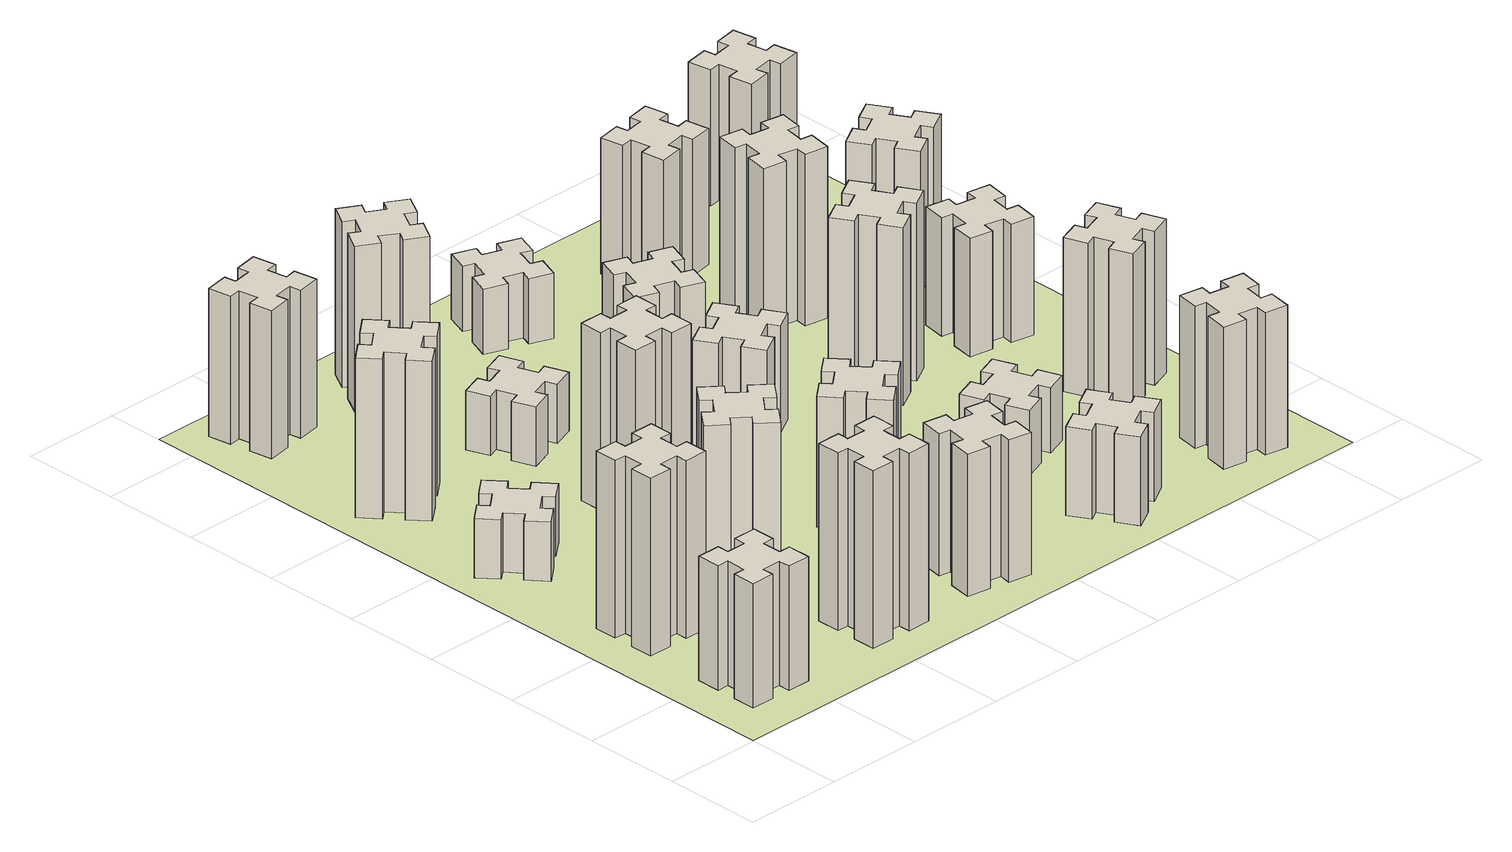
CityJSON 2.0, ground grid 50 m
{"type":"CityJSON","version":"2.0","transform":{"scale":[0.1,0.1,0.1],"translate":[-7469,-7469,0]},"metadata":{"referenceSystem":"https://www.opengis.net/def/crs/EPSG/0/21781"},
"CityObjects":{
"building1":{"type":"Building","attributes":{"class":"1000","function":"1000","usage":"1000","yearOfConstruction":2016,"roofType":"1000","measuredHeight":63,"storeysAboveGround":30,"storeysBelowGround":0},"geometry":[{"type":"Solid","lod":"1","boundaries":[[[[0,1,2,3,4,5,6,7,8,9,10,11,12,13,14,15,16,17,18,19]],[[17,16,20,21]],[[16,15,22,20]],[[15,14,23,22]],[[14,13,24,23]],[[13,12,25,24]],[[12,11,26,25]],[[11,10,27,26]],[[10,9,28,27]],[[9,8,29,28]],[[8,7,30,29]],[[7,6,31,30]],[[6,5,32,31]],[[5,4,33,32]],[[4,3,34,33]],[[3,2,35,34]],[[2,1,36,35]],[[1,0,37,36]],[[0,19,38,37]],[[19,18,39,38]],[[18,17,21,39]],[[24,25,26,27,28,29,30,31,32,33,34,35,36,37,38,39,21,20,22,23]]]]}]},
"building2":{"type":"Building","attributes":{"class":"1000","function":"1000","usage":"1000","yearOfConstruction":2016,"roofType":"1000","measuredHeight":90,"storeysAboveGround":30,"storeysBelowGround":0},"geometry":[{"type":"Solid","lod":"1","boundaries":[[[[40,41,42,43,44,45,46,47,48,49,50,51,52,53,54,55,56,57,58,59]],[[57,56,60,61]],[[56,55,62,60]],[[55,54,63,62]],[[54,53,64,63]],[[53,52,65,64]],[[52,51,66,65]],[[51,50,67,66]],[[50,49,68,67]],[[49,48,69,68]],[[48,47,70,69]],[[47,46,71,70]],[[46,45,72,71]],[[45,44,73,72]],[[44,43,74,73]],[[43,42,75,74]],[[42,41,76,75]],[[41,40,77,76]],[[40,59,78,77]],[[59,58,79,78]],[[58,57,61,79]],[[64,65,66,67,68,69,70,71,72,73,74,75,76,77,78,79,61,60,62,63]]]]}]},
"building3":{"type":"Building","attributes":{"class":"1000","function":"1000","usage":"1000","yearOfConstruction":2016,"roofType":"1000","measuredHeight":30,"storeysAboveGround":30,"storeysBelowGround":0},"geometry":[{"type":"Solid","lod":"1","boundaries":[[[[80,81,82,83,84,85,86,87,88,89,90,91,92,93,94,95,96,97,98,99]],[[97,96,100,101]],[[96,95,102,100]],[[95,94,103,102]],[[94,93,104,103]],[[93,92,105,104]],[[92,91,106,105]],[[91,90,107,106]],[[90,89,108,107]],[[89,88,109,108]],[[88,87,110,109]],[[87,86,111,110]],[[86,85,112,111]],[[85,84,113,112]],[[84,83,114,113]],[[83,82,115,114]],[[82,81,116,115]],[[81,80,117,116]],[[80,99,118,117]],[[99,98,119,118]],[[98,97,101,119]],[[104,105,106,107,108,109,110,111,112,113,114,115,116,117,118,119,101,100,102,103]]]]}]},
"building4":{"type":"Building","attributes":{"class":"1000","function":"1000","usage":"1000","yearOfConstruction":2016,"roofType":"1000","measuredHeight":81,"storeysAboveGround":30,"storeysBelowGround":0},"geometry":[{"type":"Solid","lod":"1","boundaries":[[[[120,121,122,123,124,125,126,127,128,129,130,131,132,133,134,135,136,137,138,139]],[[137,136,140,141]],[[136,135,142,140]],[[135,134,143,142]],[[134,133,144,143]],[[133,132,145,144]],[[132,131,146,145]],[[131,130,147,146]],[[130,129,148,147]],[[129,128,149,148]],[[128,127,150,149]],[[127,126,151,150]],[[126,125,152,151]],[[125,124,153,152]],[[124,123,154,153]],[[123,122,155,154]],[[122,121,156,155]],[[121,120,157,156]],[[120,139,158,157]],[[139,138,159,158]],[[138,137,141,159]],[[144,145,146,147,148,149,150,151,152,153,154,155,156,157,158,159,141,140,142,143]]]]}]},
"building5":{"type":"Building","attributes":{"class":"1000","function":"1000","usage":"1000","yearOfConstruction":2016,"roofType":"1000","measuredHeight":90,"storeysAboveGround":30,"storeysBelowGround":0},"geometry":[{"type":"Solid","lod":"1","boundaries":[[[[160,161,162,163,164,165,166,167,168,169,170,171,172,173,174,175,176,177,178,179]],[[177,176,180,181]],[[176,175,182,180]],[[175,174,183,182]],[[174,173,184,183]],[[173,172,185,184]],[[172,171,186,185]],[[171,170,187,186]],[[170,169,188,187]],[[169,168,189,188]],[[168,167,190,189]],[[167,166,191,190]],[[166,165,192,191]],[[165,164,193,192]],[[164,163,194,193]],[[163,162,195,194]],[[162,161,196,195]],[[161,160,197,196]],[[160,179,198,197]],[[179,178,199,198]],[[178,177,181,199]],[[184,185,186,187,188,189,190,191,192,193,194,195,196,197,198,199,181,180,182,183]]]]}]},
"building6":{"type":"Building","attributes":{"class":"1000","function":"1000","usage":"1000","yearOfConstruction":2016,"roofType":"1000","measuredHeight":75,"storeysAboveGround":30,"storeysBelowGround":0},"geometry":[{"type":"Solid","lod":"1","boundaries":[[[[200,201,202,203,204,205,206,207,208,209,210,211,212,213,214,215,216,217,218,219]],[[217,216,220,221]],[[216,215,222,220]],[[215,214,223,222]],[[214,213,224,223]],[[213,212,225,224]],[[212,211,226,225]],[[211,210,227,226]],[[210,209,228,227]],[[209,208,229,228]],[[208,207,230,229]],[[207,206,231,230]],[[206,205,232,231]],[[205,204,233,232]],[[204,203,234,233]],[[203,202,235,234]],[[202,201,236,235]],[[201,200,237,236]],[[200,219,238,237]],[[219,218,239,238]],[[218,217,221,239]],[[224,225,226,227,228,229,230,231,232,233,234,235,236,237,238,239,221,220,222,223]]]]}]},
"building7":{"type":"Building","attributes":{"class":"1000","function":"1000","usage":"1000","yearOfConstruction":2016,"roofType":"1000","measuredHeight":75,"storeysAboveGround":30,"storeysBelowGround":0},"geometry":[{"type":"Solid","lod":"1","boundaries":[[[[240,241,242,243,244,245,246,247,248,249,250,251,252,253,254,255,256,257,258,259]],[[257,256,260,261]],[[256,255,262,260]],[[255,254,263,262]],[[254,253,264,263]],[[253,252,265,264]],[[252,251,266,265]],[[251,250,267,266]],[[250,249,268,267]],[[249,248,269,268]],[[248,247,270,269]],[[247,246,271,270]],[[246,245,272,271]],[[245,244,273,272]],[[244,243,274,273]],[[243,242,275,274]],[[242,241,276,275]],[[241,240,277,276]],[[240,259,278,277]],[[259,258,279,278]],[[258,257,261,279]],[[264,265,266,267,268,269,270,271,272,273,274,275,276,277,278,279,261,260,262,263]]]]}]},
"building8":{"type":"Building","attributes":{"class":"1000","function":"1000","usage":"1000","yearOfConstruction":2016,"roofType":"1000","measuredHeight":90,"storeysAboveGround":30,"storeysBelowGround":0},"geometry":[{"type":"Solid","lod":"1","boundaries":[[[[280,281,282,283,284,285,286,287,288,289,290,291,292,293,294,295,296,297,298,299]],[[297,296,300,301]],[[296,295,302,300]],[[295,294,303,302]],[[294,293,304,303]],[[293,292,305,304]],[[292,291,306,305]],[[291,290,307,306]],[[290,289,308,307]],[[289,288,309,308]],[[288,287,310,309]],[[287,286,311,310]],[[286,285,312,311]],[[285,284,313,312]],[[284,283,314,313]],[[283,282,315,314]],[[282,281,316,315]],[[281,280,317,316]],[[280,299,318,317]],[[299,298,319,318]],[[298,297,301,319]],[[304,305,306,307,308,309,310,311,312,313,314,315,316,317,318,319,301,300,302,303]]]]}]},
"building9":{"type":"Building","attributes":{"class":"1000","function":"1000","usage":"1000","yearOfConstruction":2016,"roofType":"1000","measuredHeight":72,"storeysAboveGround":30,"storeysBelowGround":0},"geometry":[{"type":"Solid","lod":"1","boundaries":[[[[320,321,322,323,324,325,326,327,328,329,330,331,332,333,334,335,336,337,338,339]],[[337,336,340,341]],[[336,335,342,340]],[[335,334,343,342]],[[334,333,344,343]],[[333,332,345,344]],[[332,331,346,345]],[[331,330,347,346]],[[330,329,348,347]],[[329,328,349,348]],[[328,327,350,349]],[[327,326,351,350]],[[326,325,352,351]],[[325,324,353,352]],[[324,323,354,353]],[[323,322,355,354]],[[322,321,356,355]],[[321,320,357,356]],[[320,339,358,357]],[[339,338,359,358]],[[338,337,341,359]],[[344,345,346,347,348,349,350,351,352,353,354,355,356,357,358,359,341,340,342,343]]]]}]},
"building10":{"type":"Building","attributes":{"class":"1000","function":"1000","usage":"1000","yearOfConstruction":2016,"roofType":"1000","measuredHeight":30,"storeysAboveGround":30,"storeysBelowGround":0},"geometry":[{"type":"Solid","lod":"1","boundaries":[[[[360,361,362,363,364,365,366,367,368,369,370,371,372,373,374,375,376,377,378,379]],[[377,376,380,381]],[[376,375,382,380]],[[375,374,383,382]],[[374,373,384,383]],[[373,372,385,384]],[[372,371,386,385]],[[371,370,387,386]],[[370,369,388,387]],[[369,368,389,388]],[[368,367,390,389]],[[367,366,391,390]],[[366,365,392,391]],[[365,364,393,392]],[[364,363,394,393]],[[363,362,395,394]],[[362,361,396,395]],[[361,360,397,396]],[[360,379,398,397]],[[379,378,399,398]],[[378,377,381,399]],[[384,385,386,387,388,389,390,391,392,393,394,395,396,397,398,399,381,380,382,383]]]]}]},
"building11":{"type":"Building","attributes":{"class":"1000","function":"1000","usage":"1000","yearOfConstruction":2016,"roofType":"1000","measuredHeight":84,"storeysAboveGround":30,"storeysBelowGround":0},"geometry":[{"type":"Solid","lod":"1","boundaries":[[[[400,401,402,403,404,405,406,407,408,409,410,411,412,413,414,415,416,417,418,419]],[[417,416,420,421]],[[416,415,422,420]],[[415,414,423,422]],[[414,413,424,423]],[[413,412,425,424]],[[412,411,426,425]],[[411,410,427,426]],[[410,409,428,427]],[[409,408,429,428]],[[408,407,430,429]],[[407,406,431,430]],[[406,405,432,431]],[[405,404,433,432]],[[404,403,434,433]],[[403,402,435,434]],[[402,401,436,435]],[[401,400,437,436]],[[400,419,438,437]],[[419,418,439,438]],[[418,417,421,439]],[[424,425,426,427,428,429,430,431,432,433,434,435,436,437,438,439,421,420,422,423]]]]}]},
"building12":{"type":"Building","attributes":{"class":"1000","function":"1000","usage":"1000","yearOfConstruction":2016,"roofType":"1000","measuredHeight":66,"storeysAboveGround":30,"storeysBelowGround":0},"geometry":[{"type":"Solid","lod":"1","boundaries":[[[[440,441,442,443,444,445,446,447,448,449,450,451,452,453,454,455,456,457,458,459]],[[457,456,460,461]],[[456,455,462,460]],[[455,454,463,462]],[[454,453,464,463]],[[453,452,465,464]],[[452,451,466,465]],[[451,450,467,466]],[[450,449,468,467]],[[449,448,469,468]],[[448,447,470,469]],[[447,446,471,470]],[[446,445,472,471]],[[445,444,473,472]],[[444,443,474,473]],[[443,442,475,474]],[[442,441,476,475]],[[441,440,477,476]],[[440,459,478,477]],[[459,458,479,478]],[[458,457,461,479]],[[464,465,466,467,468,469,470,471,472,473,474,475,476,477,478,479,461,460,462,463]]]]}]},
"building13":{"type":"Building","attributes":{"class":"1000","function":"1000","usage":"1000","yearOfConstruction":2016,"roofType":"1000","measuredHeight":54,"storeysAboveGround":30,"storeysBelowGround":0},"geometry":[{"type":"Solid","lod":"1","boundaries":[[[[480,481,482,483,484,485,486,487,488,489,490,491,492,493,494,495,496,497,498,499]],[[497,496,500,501]],[[496,495,502,500]],[[495,494,503,502]],[[494,493,504,503]],[[493,492,505,504]],[[492,491,506,505]],[[491,490,507,506]],[[490,489,508,507]],[[489,488,509,508]],[[488,487,510,509]],[[487,486,511,510]],[[486,485,512,511]],[[485,484,513,512]],[[484,483,514,513]],[[483,482,515,514]],[[482,481,516,515]],[[481,480,517,516]],[[480,499,518,517]],[[499,498,519,518]],[[498,497,501,519]],[[504,505,506,507,508,509,510,511,512,513,514,515,516,517,518,519,501,500,502,503]]]]}]},
"building14":{"type":"Building","attributes":{"class":"1000","function":"1000","usage":"1000","yearOfConstruction":2016,"roofType":"1000","measuredHeight":45,"storeysAboveGround":30,"storeysBelowGround":0},"geometry":[{"type":"Solid","lod":"1","boundaries":[[[[520,521,522,523,524,525,526,527,528,529,530,531,532,533,534,535,536,537,538,539]],[[537,536,540,541]],[[536,535,542,540]],[[535,534,543,542]],[[534,533,544,543]],[[533,532,545,544]],[[532,531,546,545]],[[531,530,547,546]],[[530,529,548,547]],[[529,528,549,548]],[[528,527,550,549]],[[527,526,551,550]],[[526,525,552,551]],[[525,524,553,552]],[[524,523,554,553]],[[523,522,555,554]],[[522,521,556,555]],[[521,520,557,556]],[[520,539,558,557]],[[539,538,559,558]],[[538,537,541,559]],[[544,545,546,547,548,549,550,551,552,553,554,555,556,557,558,559,541,540,542,543]]]]}]},
"building15":{"type":"Building","attributes":{"class":"1000","function":"1000","usage":"1000","yearOfConstruction":2016,"roofType":"1000","measuredHeight":51,"storeysAboveGround":30,"storeysBelowGround":0},"geometry":[{"type":"Solid","lod":"1","boundaries":[[[[560,561,562,563,564,565,566,567,568,569,570,571,572,573,574,575,576,577,578,579]],[[577,576,580,581]],[[576,575,582,580]],[[575,574,583,582]],[[574,573,584,583]],[[573,572,585,584]],[[572,571,586,585]],[[571,570,587,586]],[[570,569,588,587]],[[569,568,589,588]],[[568,567,590,589]],[[567,566,591,590]],[[566,565,592,591]],[[565,564,593,592]],[[564,563,594,593]],[[563,562,595,594]],[[562,561,596,595]],[[561,560,597,596]],[[560,579,598,597]],[[579,578,599,598]],[[578,577,581,599]],[[584,585,586,587,588,589,590,591,592,593,594,595,596,597,598,599,581,580,582,583]]]]}]},
"building16":{"type":"Building","attributes":{"class":"1000","function":"1000","usage":"1000","yearOfConstruction":2016,"roofType":"1000","measuredHeight":33,"storeysAboveGround":30,"storeysBelowGround":0},"geometry":[{"type":"Solid","lod":"1","boundaries":[[[[600,601,602,603,604,605,606,607,608,609,610,611,612,613,614,615,616,617,618,619]],[[617,616,620,621]],[[616,615,622,620]],[[615,614,623,622]],[[614,613,624,623]],[[613,612,625,624]],[[612,611,626,625]],[[611,610,627,626]],[[610,609,628,627]],[[609,608,629,628]],[[608,607,630,629]],[[607,606,631,630]],[[606,605,632,631]],[[605,604,633,632]],[[604,603,634,633]],[[603,602,635,634]],[[602,601,636,635]],[[601,600,637,636]],[[600,619,638,637]],[[619,618,639,638]],[[618,617,621,639]],[[624,625,626,627,628,629,630,631,632,633,634,635,636,637,638,639,621,620,622,623]]]]}]},
"building17":{"type":"Building","attributes":{"class":"1000","function":"1000","usage":"1000","yearOfConstruction":2016,"roofType":"1000","measuredHeight":33,"storeysAboveGround":30,"storeysBelowGround":0},"geometry":[{"type":"Solid","lod":"1","boundaries":[[[[640,641,642,643,644,645,646,647,648,649,650,651,652,653,654,655,656,657,658,659]],[[657,656,660,661]],[[656,655,662,660]],[[655,654,663,662]],[[654,653,664,663]],[[653,652,665,664]],[[652,651,666,665]],[[651,650,667,666]],[[650,649,668,667]],[[649,648,669,668]],[[648,647,670,669]],[[647,646,671,670]],[[646,645,672,671]],[[645,644,673,672]],[[644,643,674,673]],[[643,642,675,674]],[[642,641,676,675]],[[641,640,677,676]],[[640,659,678,677]],[[659,658,679,678]],[[658,657,661,679]],[[664,665,666,667,668,669,670,671,672,673,674,675,676,677,678,679,661,660,662,663]]]]}]},
"building18":{"type":"Building","attributes":{"class":"1000","function":"1000","usage":"1000","yearOfConstruction":2016,"roofType":"1000","measuredHeight":90,"storeysAboveGround":30,"storeysBelowGround":0},"geometry":[{"type":"Solid","lod":"1","boundaries":[[[[680,681,682,683,684,685,686,687,688,689,690,691,692,693,694,695,696,697,698,699]],[[697,696,700,701]],[[696,695,702,700]],[[695,694,703,702]],[[694,693,704,703]],[[693,692,705,704]],[[692,691,706,705]],[[691,690,707,706]],[[690,689,708,707]],[[689,688,709,708]],[[688,687,710,709]],[[687,686,711,710]],[[686,685,712,711]],[[685,684,713,712]],[[684,683,714,713]],[[683,682,715,714]],[[682,681,716,715]],[[681,680,717,716]],[[680,699,718,717]],[[699,698,719,718]],[[698,697,701,719]],[[704,705,706,707,708,709,710,711,712,713,714,715,716,717,718,719,701,700,702,703]]]]}]},
"building19":{"type":"Building","attributes":{"class":"1000","function":"1000","usage":"1000","yearOfConstruction":2016,"roofType":"1000","measuredHeight":72,"storeysAboveGround":30,"storeysBelowGround":0},"geometry":[{"type":"Solid","lod":"1","boundaries":[[[[720,721,722,723,724,725,726,727,728,729,730,731,732,733,734,735,736,737,738,739]],[[737,736,740,741]],[[736,735,742,740]],[[735,734,743,742]],[[734,733,744,743]],[[733,732,745,744]],[[732,731,746,745]],[[731,730,747,746]],[[730,729,748,747]],[[729,728,749,748]],[[728,727,750,749]],[[727,726,751,750]],[[726,725,752,751]],[[725,724,753,752]],[[724,723,754,753]],[[723,722,755,754]],[[722,721,756,755]],[[721,720,757,756]],[[720,739,758,757]],[[739,738,759,758]],[[738,737,741,759]],[[744,745,746,747,748,749,750,751,752,753,754,755,756,757,758,759,741,740,742,743]]]]}]},
"building20":{"type":"Building","attributes":{"class":"1000","function":"1000","usage":"1000","yearOfConstruction":2016,"roofType":"1000","measuredHeight":87,"storeysAboveGround":30,"storeysBelowGround":0},"geometry":[{"type":"Solid","lod":"1","boundaries":[[[[760,761,762,763,764,765,766,767,768,769,770,771,772,773,774,775,776,777,778,779]],[[777,776,780,781]],[[776,775,782,780]],[[775,774,783,782]],[[774,773,784,783]],[[773,772,785,784]],[[772,771,786,785]],[[771,770,787,786]],[[770,769,788,787]],[[769,768,789,788]],[[768,767,790,789]],[[767,766,791,790]],[[766,765,792,791]],[[765,764,793,792]],[[764,763,794,793]],[[763,762,795,794]],[[762,761,796,795]],[[761,760,797,796]],[[760,779,798,797]],[[779,778,799,798]],[[778,777,781,799]],[[784,785,786,787,788,789,790,791,792,793,794,795,796,797,798,799,781,780,782,783]]]]}]},
"building21":{"type":"Building","attributes":{"class":"1000","function":"1000","usage":"1000","yearOfConstruction":2016,"roofType":"1000","measuredHeight":69,"storeysAboveGround":30,"storeysBelowGround":0},"geometry":[{"type":"Solid","lod":"1","boundaries":[[[[800,801,802,803,804,805,806,807,808,809,810,811,812,813,814,815,816,817,818,819]],[[817,816,820,821]],[[816,815,822,820]],[[815,814,823,822]],[[814,813,824,823]],[[813,812,825,824]],[[812,811,826,825]],[[811,810,827,826]],[[810,809,828,827]],[[809,808,829,828]],[[808,807,830,829]],[[807,806,831,830]],[[806,805,832,831]],[[805,804,833,832]],[[804,803,834,833]],[[803,802,835,834]],[[802,801,836,835]],[[801,800,837,836]],[[800,819,838,837]],[[819,818,839,838]],[[818,817,821,839]],[[824,825,826,827,828,829,830,831,832,833,834,835,836,837,838,839,821,820,822,823]]]]}]},
"building22":{"type":"Building","attributes":{"class":"1000","function":"1000","usage":"1000","yearOfConstruction":2016,"roofType":"1000","measuredHeight":78,"storeysAboveGround":30,"storeysBelowGround":0},"geometry":[{"type":"Solid","lod":"1","boundaries":[[[[840,841,842,843,844,845,846,847,848,849,850,851,852,853,854,855,856,857,858,859]],[[857,856,860,861]],[[856,855,862,860]],[[855,854,863,862]],[[854,853,864,863]],[[853,852,865,864]],[[852,851,866,865]],[[851,850,867,866]],[[850,849,868,867]],[[849,848,869,868]],[[848,847,870,869]],[[847,846,871,870]],[[846,845,872,871]],[[845,844,873,872]],[[844,843,874,873]],[[843,842,875,874]],[[842,841,876,875]],[[841,840,877,876]],[[840,859,878,877]],[[859,858,879,878]],[[858,857,861,879]],[[864,865,866,867,868,869,870,871,872,873,874,875,876,877,878,879,861,860,862,863]]]]}]},
"building23":{"type":"Building","attributes":{"class":"1000","function":"1000","usage":"1000","yearOfConstruction":2016,"roofType":"1000","measuredHeight":60,"storeysAboveGround":30,"storeysBelowGround":0},"geometry":[{"type":"Solid","lod":"1","boundaries":[[[[880,881,882,883,884,885,886,887,888,889,890,891,892,893,894,895,896,897,898,899]],[[897,896,900,901]],[[896,895,902,900]],[[895,894,903,902]],[[894,893,904,903]],[[893,892,905,904]],[[892,891,906,905]],[[891,890,907,906]],[[890,889,908,907]],[[889,888,909,908]],[[888,887,910,909]],[[887,886,911,910]],[[886,885,912,911]],[[885,884,913,912]],[[884,883,914,913]],[[883,882,915,914]],[[882,881,916,915]],[[881,880,917,916]],[[880,899,918,917]],[[899,898,919,918]],[[898,897,901,919]],[[904,905,906,907,908,909,910,911,912,913,914,915,916,917,918,919,901,900,902,903]]]]}]},
"building24":{"type":"Building","attributes":{"class":"1000","function":"1000","usage":"1000","yearOfConstruction":2016,"roofType":"1000","measuredHeight":72,"storeysAboveGround":30,"storeysBelowGround":0},"geometry":[{"type":"Solid","lod":"1","boundaries":[[[[920,921,922,923,924,925,926,927,928,929,930,931,932,933,934,935,936,937,938,939]],[[937,936,940,941]],[[936,935,942,940]],[[935,934,943,942]],[[934,933,944,943]],[[933,932,945,944]],[[932,931,946,945]],[[931,930,947,946]],[[930,929,948,947]],[[929,928,949,948]],[[928,927,950,949]],[[927,926,951,950]],[[926,925,952,951]],[[925,924,953,952]],[[924,923,954,953]],[[923,922,955,954]],[[922,921,956,955]],[[921,920,957,956]],[[920,939,958,957]],[[939,938,959,958]],[[938,937,941,959]],[[944,945,946,947,948,949,950,951,952,953,954,955,956,957,958,959,941,940,942,943]]]]}]},
"building25":{"type":"Building","attributes":{"class":"1000","function":"1000","usage":"1000","yearOfConstruction":2016,"roofType":"1000","measuredHeight":69,"storeysAboveGround":30,"storeysBelowGround":0},"geometry":[{"type":"Solid","lod":"1","boundaries":[[[[960,961,962,963,964,965,966,967,968,969,970,971,972,973,974,975,976,977,978,979]],[[977,976,980,981]],[[976,975,982,980]],[[975,974,983,982]],[[974,973,984,983]],[[973,972,985,984]],[[972,971,986,985]],[[971,970,987,986]],[[970,969,988,987]],[[969,968,989,988]],[[968,967,990,989]],[[967,966,991,990]],[[966,965,992,991]],[[965,964,993,992]],[[964,963,994,993]],[[963,962,995,994]],[[962,961,996,995]],[[961,960,997,996]],[[960,979,998,997]],[[979,978,999,998]],[[978,977,981,999]],[[984,985,986,987,988,989,990,991,992,993,994,995,996,997,998,999,981,980,982,983]]]]}]},
"landuse1":{"type":"LandUse","attributes":{"name":"plot1","function":"1010"},"geometry":[{"type":"MultiSurface","lod":"1","boundaries":[[[1000,1001,1002,1003]]]}]}
},
"vertices":[
[265,425,0],[265,325,0],[205,325,0],[205,205,0],[325,205,0],[325,265,0],[425,265,0],[425,205,0],[545,205,0],[545,325,0],[485,325,0],[485,425,0],[545,425,0],[545,545,0],[425,545,0],[425,485,0],[325,485,0],[325,545,0],[205,545,0],[205,425,0],[325,485,630],[325,545,630],[425,485,630],[425,545,630],[545,545,630],[545,425,630],[485,425,630],[485,325,630],[545,325,630],[545,205,630],[425,205,630],[425,265,630],[325,265,630],[325,205,630],[205,205,630],[205,325,630],[265,325,630],[265,425,630],[205,425,630],[205,545,630],
[265,1065,0],[265,965,0],[205,965,0],[205,845,0],[325,845,0],[325,905,0],[425,905,0],[425,845,0],[545,845,0],[545,965,0],[485,965,0],[485,1065,0],[545,1065,0],[545,1185,0],[425,1185,0],[425,1125,0],[325,1125,0],[325,1185,0],[205,1185,0],[205,1065,0],[325,1125,900],[325,1185,900],[425,1125,900],[425,1185,900],[545,1185,900],[545,1065,900],[485,1065,900],[485,965,900],[545,965,900],[545,845,900],[425,845,900],[425,905,900],[325,905,900],[325,845,900],[205,845,900],[205,965,900],[265,965,900],[265,1065,900],[205,1065,900],[205,1185,900],
[492,1888,0],[427,1964,0],[473,2003,0],[396,2095,0],[304,2018,0],[343,1972,0],[266,1907,0],[228,1953,0],[136,1876,0],[213,1784,0],[259,1823,0],[323,1746,0],[277,1708,0],[354,1616,0],[446,1693,0],[408,1739,0],[484,1803,0],[523,1757,0],[615,1834,0],[538,1926,0],[484,1803,300],[523,1757,300],[408,1739,300],[446,1693,300],[354,1616,300],[277,1708,300],[323,1746,300],[259,1823,300],[213,1784,300],[136,1876,300],[228,1953,300],[266,1907,300],[343,1972,300],[304,2018,300],[396,2095,300],[473,2003,300],[427,1964,300],[492,1888,300],[538,1926,300],[615,1834,300],
[343,2712,0],[266,2647,0],[228,2693,0],[136,2616,0],[213,2524,0],[259,2563,0],[323,2486,0],[277,2448,0],[354,2356,0],[446,2433,0],[408,2479,0],[484,2543,0],[523,2497,0],[615,2574,0],[538,2666,0],[492,2628,0],[427,2704,0],[473,2743,0],[396,2835,0],[304,2758,0],[427,2704,810],[473,2743,810],[492,2628,810],[538,2666,810],[615,2574,810],[523,2497,810],[484,2543,810],[408,2479,810],[446,2433,810],[354,2356,810],[277,2448,810],[323,2486,810],[259,2563,810],[213,2524,810],[136,2616,810],[228,2693,810],[266,2647,810],[343,2712,810],[304,2758,810],[396,2835,810],
[1005,425,0],[1005,325,0],[945,325,0],[945,205,0],[1065,205,0],[1065,265,0],[1165,265,0],[1165,205,0],[1285,205,0],[1285,325,0],[1225,325,0],[1225,425,0],[1285,425,0],[1285,545,0],[1165,545,0],[1165,485,0],[1065,485,0],[1065,545,0],[945,545,0],[945,425,0],[1065,485,900],[1065,545,900],[1165,485,900],[1165,545,900],[1285,545,900],[1285,425,900],[1225,425,900],[1225,325,900],[1285,325,900],[1285,205,900],[1165,205,900],[1165,265,900],[1065,265,900],[1065,205,900],[945,205,900],[945,325,900],[1005,325,900],[1005,425,900],[945,425,900],[945,545,900],
[492,3405,0],[475,3504,0],[534,3514,0],[513,3632,0],[395,3611,0],[405,3552,0],[307,3535,0],[297,3594,0],[178,3573,0],[199,3455,0],[258,3465,0],[276,3367,0],[217,3357,0],[237,3238,0],[356,3259,0],[345,3318,0],[444,3336,0],[454,3277,0],[572,3297,0],[551,3416,0],[444,3336,750],[454,3277,750],[345,3318,750],[356,3259,750],[237,3238,750],[217,3357,750],[276,3367,750],[258,3465,750],[199,3455,750],[178,3573,750],[297,3594,750],[307,3535,750],[405,3552,750],[395,3611,750],[513,3632,750],[534,3514,750],[475,3504,750],[492,3405,750],[551,3416,750],[572,3297,750],
[1224,1267,0],[1148,1332,0],[1186,1378,0],[1094,1455,0],[1017,1363,0],[1063,1324,0],[999,1248,0],[953,1286,0],[876,1194,0],[968,1117,0],[1006,1163,0],[1083,1099,0],[1044,1053,0],[1136,976,0],[1213,1068,0],[1167,1106,0],[1232,1183,0],[1278,1144,0],[1355,1236,0],[1263,1313,0],[1232,1183,750],[1278,1144,750],[1167,1106,750],[1213,1068,750],[1136,976,750],[1044,1053,750],[1083,1099,750],[1006,1163,750],[968,1117,750],[876,1194,750],[953,1286,750],[999,1248,750],[1063,1324,750],[1017,1363,750],[1094,1455,750],[1186,1378,750],[1148,1332,750],[1224,1267,750],[1263,1313,750],[1355,1236,750],
[1165,1965,0],[1065,1965,0],[1065,2025,0],[945,2025,0],[945,1905,0],[1005,1905,0],[1005,1805,0],[945,1805,0],[945,1685,0],[1065,1685,0],[1065,1745,0],[1165,1745,0],[1165,1685,0],[1285,1685,0],[1285,1805,0],[1225,1805,0],[1225,1905,0],[1285,1905,0],[1285,2025,0],[1165,2025,0],[1225,1905,900],[1285,1905,900],[1225,1805,900],[1285,1805,900],[1285,1685,900],[1165,1685,900],[1165,1745,900],[1065,1745,900],[1065,1685,900],[945,1685,900],[945,1805,900],[1005,1805,900],[1005,1905,900],[945,1905,900],[945,2025,900],[1065,2025,900],[1065,1965,900],[1165,1965,900],[1165,2025,900],[1285,2025,900],
[1855,307,0],[1872,405,0],[1931,395,0],[1952,513,0],[1834,534,0],[1824,475,0],[1725,492,0],[1736,551,0],[1617,572,0],[1597,454,0],[1656,444,0],[1638,345,0],[1579,356,0],[1558,237,0],[1677,217,0],[1687,276,0],[1785,258,0],[1775,199,0],[1893,178,0],[1914,297,0],[1785,258,720],[1775,199,720],[1687,276,720],[1677,217,720],[1558,237,720],[1579,356,720],[1638,345,720],[1656,444,720],[1597,454,720],[1617,572,720],[1736,551,720],[1725,492,720],[1824,475,720],[1834,534,720],[1952,513,720],[1931,395,720],[1872,405,720],[1855,307,720],[1914,297,720],[1893,178,720],
[1106,2475,0],[1200,2509,0],[1220,2453,0],[1333,2494,0],[1292,2607,0],[1236,2586,0],[1202,2680,0],[1258,2700,0],[1217,2813,0],[1104,2772,0],[1125,2716,0],[1031,2682,0],[1010,2738,0],[897,2697,0],[939,2584,0],[995,2605,0],[1029,2511,0],[973,2490,0],[1014,2377,0],[1127,2419,0],[1029,2511,300],[973,2490,300],[995,2605,300],[939,2584,300],[897,2697,300],[1010,2738,300],[1031,2682,300],[1125,2716,300],[1104,2772,300],[1217,2813,300],[1258,2700,300],[1202,2680,300],[1236,2586,300],[1292,2607,300],[1333,2494,300],[1220,2453,300],[1200,2509,300],[1106,2475,300],[1127,2419,300],[1014,2377,300],
[917,3265,0],[1004,3215,0],[974,3163,0],[1078,3103,0],[1138,3207,0],[1086,3237,0],[1136,3324,0],[1188,3294,0],[1248,3398,0],[1144,3458,0],[1114,3406,0],[1027,3456,0],[1057,3508,0],[953,3568,0],[893,3464,0],[945,3434,0],[895,3347,0],[843,3377,0],[783,3273,0],[887,3213,0],[895,3347,840],[843,3377,840],[945,3434,840],[893,3464,840],[953,3568,840],[1057,3508,840],[1027,3456,840],[1114,3406,840],[1144,3458,840],[1248,3398,840],[1188,3294,840],[1136,3324,840],[1086,3237,840],[1138,3207,840],[1078,3103,840],[974,3163,840],[1004,3215,840],[917,3265,840],[887,3213,840],[783,3273,840],
[1788,999,0],[1864,1063,0],[1903,1017,0],[1995,1094,0],[1918,1186,0],[1872,1148,0],[1807,1224,0],[1853,1263,0],[1776,1355,0],[1684,1278,0],[1723,1232,0],[1646,1167,0],[1608,1213,0],[1516,1136,0],[1593,1044,0],[1639,1083,0],[1703,1006,0],[1657,968,0],[1734,876,0],[1826,953,0],[1703,1006,660],[1657,968,660],[1639,1083,660],[1593,1044,660],[1516,1136,660],[1608,1213,660],[1646,1167,660],[1723,1232,660],[1684,1278,660],[1776,1355,660],[1853,1263,660],[1807,1224,660],[1872,1148,660],[1918,1186,660],[1995,1094,660],[1903,1017,660],[1864,1063,660],[1788,999,660],[1826,953,660],[1734,876,660],
[1844,2076,0],[1757,2026,0],[1727,2078,0],[1623,2018,0],[1683,1914,0],[1735,1944,0],[1785,1857,0],[1733,1827,0],[1793,1723,0],[1897,1783,0],[1867,1835,0],[1954,1885,0],[1984,1833,0],[2088,1893,0],[2028,1997,0],[1976,1967,0],[1926,2054,0],[1978,2084,0],[1918,2188,0],[1814,2128,0],[1926,2054,540],[1978,2084,540],[1976,1967,540],[2028,1997,540],[2088,1893,540],[1984,1833,540],[1954,1885,540],[1867,1835,540],[1897,1783,540],[1793,1723,540],[1733,1827,540],[1785,1857,540],[1735,1944,540],[1683,1914,540],[1623,2018,540],[1727,2078,540],[1757,2026,540],[1844,2076,540],[1814,2128,540],[1918,2188,540],
[2475,364,0],[2525,277,0],[2473,247,0],[2533,143,0],[2637,203,0],[2607,255,0],[2694,305,0],[2724,253,0],[2828,313,0],[2768,417,0],[2716,387,0],[2666,474,0],[2718,504,0],[2658,608,0],[2554,548,0],[2584,496,0],[2497,446,0],[2467,498,0],[2363,438,0],[2423,334,0],[2497,446,450],[2467,498,450],[2584,496,450],[2554,548,450],[2658,608,450],[2718,504,450],[2666,474,450],[2716,387,450],[2768,417,450],[2828,313,450],[2724,253,450],[2694,305,450],[2607,255,450],[2637,203,450],[2533,143,450],[2473,247,450],[2525,277,450],[2475,364,450],[2423,334,450],[2363,438,450],
[2040,2682,0],[1946,2716,0],[1967,2772,0],[1854,2813,0],[1813,2700,0],[1869,2680,0],[1835,2586,0],[1779,2607,0],[1737,2494,0],[1850,2453,0],[1871,2509,0],[1965,2475,0],[1944,2419,0],[2057,2377,0],[2098,2490,0],[2042,2511,0],[2076,2605,0],[2132,2584,0],[2173,2697,0],[2060,2738,0],[2076,2605,510],[2132,2584,510],[2042,2511,510],[2098,2490,510],[2057,2377,510],[1944,2419,510],[1965,2475,510],[1871,2509,510],[1850,2453,510],[1737,2494,510],[1779,2607,510],[1835,2586,510],[1869,2680,510],[1813,2700,510],[1854,2813,510],[1967,2772,510],[1946,2716,510],[2040,2682,510],[2060,2738,510],[2173,2697,510],
[1671,3249,0],[1765,3215,0],[1744,3159,0],[1857,3117,0],[1898,3230,0],[1842,3251,0],[1876,3345,0],[1932,3324,0],[1973,3437,0],[1860,3478,0],[1840,3422,0],[1746,3456,0],[1767,3512,0],[1654,3553,0],[1613,3440,0],[1669,3420,0],[1635,3326,0],[1579,3347,0],[1537,3234,0],[1650,3193,0],[1635,3326,330],[1579,3347,330],[1669,3420,330],[1613,3440,330],[1654,3553,330],[1767,3512,330],[1746,3456,330],[1840,3422,330],[1860,3478,330],[1973,3437,330],[1932,3324,330],[1876,3345,330],[1842,3251,330],[1898,3230,330],[1857,3117,330],[1744,3159,330],[1765,3215,330],[1671,3249,330],[1650,3193,330],[1537,3234,330],
[2716,1006,0],[2682,1100,0],[2738,1120,0],[2697,1233,0],[2584,1192,0],[2605,1136,0],[2511,1102,0],[2490,1158,0],[2377,1117,0],[2419,1004,0],[2475,1025,0],[2509,931,0],[2453,910,0],[2494,797,0],[2607,839,0],[2586,895,0],[2680,929,0],[2700,873,0],[2813,914,0],[2772,1027,0],[2680,929,330],[2700,873,330],[2586,895,330],[2607,839,330],[2494,797,330],[2453,910,330],[2509,931,330],[2475,1025,330],[2419,1004,330],[2377,1117,330],[2490,1158,330],[2511,1102,330],[2605,1136,330],[2584,1192,330],[2697,1233,330],[2738,1120,330],[2682,1100,330],[2716,1006,330],[2772,1027,330],[2813,914,330],
[2607,1735,0],[2694,1785,0],[2724,1733,0],[2828,1793,0],[2768,1897,0],[2716,1867,0],[2666,1954,0],[2718,1984,0],[2658,2088,0],[2554,2028,0],[2584,1976,0],[2497,1926,0],[2467,1978,0],[2363,1918,0],[2423,1814,0],[2475,1844,0],[2525,1757,0],[2473,1727,0],[2533,1623,0],[2637,1683,0],[2525,1757,900],[2473,1727,900],[2475,1844,900],[2423,1814,900],[2363,1918,900],[2467,1978,900],[2497,1926,900],[2584,1976,900],[2554,2028,900],[2658,2088,900],[2718,1984,900],[2666,1954,900],[2716,1867,900],[2768,1897,900],[2828,1793,900],[2724,1733,900],[2694,1785,900],[2607,1735,900],[2637,1683,900],[2533,1623,900],
[3435,307,0],[3452,405,0],[3511,395,0],[3532,513,0],[3414,534,0],[3404,475,0],[3305,492,0],[3316,551,0],[3197,572,0],[3177,454,0],[3236,444,0],[3218,345,0],[3159,356,0],[3138,237,0],[3257,217,0],[3267,276,0],[3365,258,0],[3355,199,0],[3473,178,0],[3494,297,0],[3365,258,720],[3355,199,720],[3267,276,720],[3257,217,720],[3138,237,720],[3159,356,720],[3218,345,720],[3236,444,720],[3177,454,720],[3197,572,720],[3316,551,720],[3305,492,720],[3404,475,720],[3414,534,720],[3532,513,720],[3511,395,720],[3452,405,720],[3435,307,720],[3494,297,720],[3473,178,720],
[2627,2496,0],[2725,2478,0],[2715,2419,0],[2833,2398,0],[2854,2517,0],[2795,2527,0],[2812,2625,0],[2871,2615,0],[2892,2733,0],[2774,2754,0],[2764,2695,0],[2665,2712,0],[2676,2771,0],[2557,2792,0],[2537,2674,0],[2596,2664,0],[2578,2565,0],[2519,2576,0],[2498,2457,0],[2617,2437,0],[2578,2565,870],[2519,2576,870],[2596,2664,870],[2537,2674,870],[2557,2792,870],[2676,2771,870],[2665,2712,870],[2764,2695,870],[2774,2754,870],[2892,2733,870],[2871,2615,870],[2812,2625,870],[2795,2527,870],[2854,2517,870],[2833,2398,870],[2715,2419,870],[2725,2478,870],[2627,2496,870],[2617,2437,870],[2498,2457,870],
[2565,3118,0],[2664,3136,0],[2674,3077,0],[2792,3097,0],[2771,3216,0],[2712,3205,0],[2695,3304,0],[2754,3314,0],[2733,3432,0],[2615,3411,0],[2625,3352,0],[2527,3335,0],[2517,3394,0],[2398,3373,0],[2419,3255,0],[2478,3265,0],[2496,3167,0],[2437,3157,0],[2457,3038,0],[2576,3059,0],[2496,3167,690],[2437,3157,690],[2478,3265,690],[2419,3255,690],[2398,3373,690],[2517,3394,690],[2527,3335,690],[2625,3352,690],[2615,3411,690],[2733,3432,690],[2754,3314,690],[2695,3304,690],[2712,3205,690],[2771,3216,690],[2792,3097,690],[2674,3077,690],[2664,3136,690],[2565,3118,690],[2576,3059,690],[2457,3038,690],
[3215,1125,0],[3249,1031,0],[3193,1010,0],[3234,897,0],[3347,939,0],[3326,995,0],[3420,1029,0],[3440,973,0],[3553,1014,0],[3512,1127,0],[3456,1106,0],[3422,1200,0],[3478,1220,0],[3437,1333,0],[3324,1292,0],[3345,1236,0],[3251,1202,0],[3230,1258,0],[3117,1217,0],[3159,1104,0],[3251,1202,780],[3230,1258,780],[3345,1236,780],[3324,1292,780],[3437,1333,780],[3478,1220,780],[3422,1200,780],[3456,1106,780],[3512,1127,780],[3553,1014,780],[3440,973,780],[3420,1029,780],[3326,995,780],[3347,939,780],[3234,897,780],[3193,1010,780],[3249,1031,780],[3215,1125,780],[3159,1104,780],[3117,1217,780],
[3335,1787,0],[3352,1885,0],[3411,1875,0],[3432,1993,0],[3314,2014,0],[3304,1955,0],[3205,1972,0],[3216,2031,0],[3097,2052,0],[3077,1934,0],[3136,1924,0],[3118,1825,0],[3059,1836,0],[3038,1717,0],[3157,1697,0],[3167,1756,0],[3265,1738,0],[3255,1679,0],[3373,1658,0],[3394,1777,0],[3265,1738,600],[3255,1679,600],[3167,1756,600],[3157,1697,600],[3038,1717,600],[3059,1836,600],[3118,1825,600],[3136,1924,600],[3077,1934,600],[3097,2052,600],[3216,2031,600],[3205,1972,600],[3304,1955,600],[3314,2014,600],[3432,1993,600],[3411,1875,600],[3352,1885,600],[3335,1787,600],[3394,1777,600],[3373,1658,600],
[3456,2507,0],[3406,2594,0],[3458,2624,0],[3398,2728,0],[3294,2668,0],[3324,2616,0],[3237,2566,0],[3207,2618,0],[3103,2558,0],[3163,2454,0],[3215,2484,0],[3265,2397,0],[3213,2367,0],[3273,2263,0],[3377,2323,0],[3347,2375,0],[3434,2425,0],[3464,2373,0],[3568,2433,0],[3508,2537,0],[3434,2425,720],[3464,2373,720],[3347,2375,720],[3377,2323,720],[3273,2263,720],[3213,2367,720],[3265,2397,720],[3215,2484,720],[3163,2454,720],[3103,2558,720],[3207,2618,720],[3237,2566,720],[3324,2616,720],[3294,2668,720],[3398,2728,720],[3458,2624,720],[3406,2594,720],[3456,2507,720],[3508,2537,720],[3568,2433,720],
[3218,3465,0],[3236,3367,0],[3177,3357,0],[3197,3238,0],[3316,3259,0],[3305,3318,0],[3404,3336,0],[3414,3277,0],[3532,3297,0],[3511,3416,0],[3452,3405,0],[3435,3504,0],[3494,3514,0],[3473,3632,0],[3355,3611,0],[3365,3552,0],[3267,3535,0],[3257,3594,0],[3138,3573,0],[3159,3455,0],[3267,3535,690],[3257,3594,690],[3365,3552,690],[3355,3611,690],[3473,3632,690],[3494,3514,690],[3435,3504,690],[3452,3405,690],[3511,3416,690],[3532,3297,690],[3414,3277,690],[3404,3336,690],[3305,3318,690],[3316,3259,690],[3197,3238,690],[3177,3357,690],[3236,3367,690],[3218,3465,690],[3159,3455,690],[3138,3573,690],
[5,3705,0],[3705,3705,0],[3705,5,0],[5,5,0]
]}
